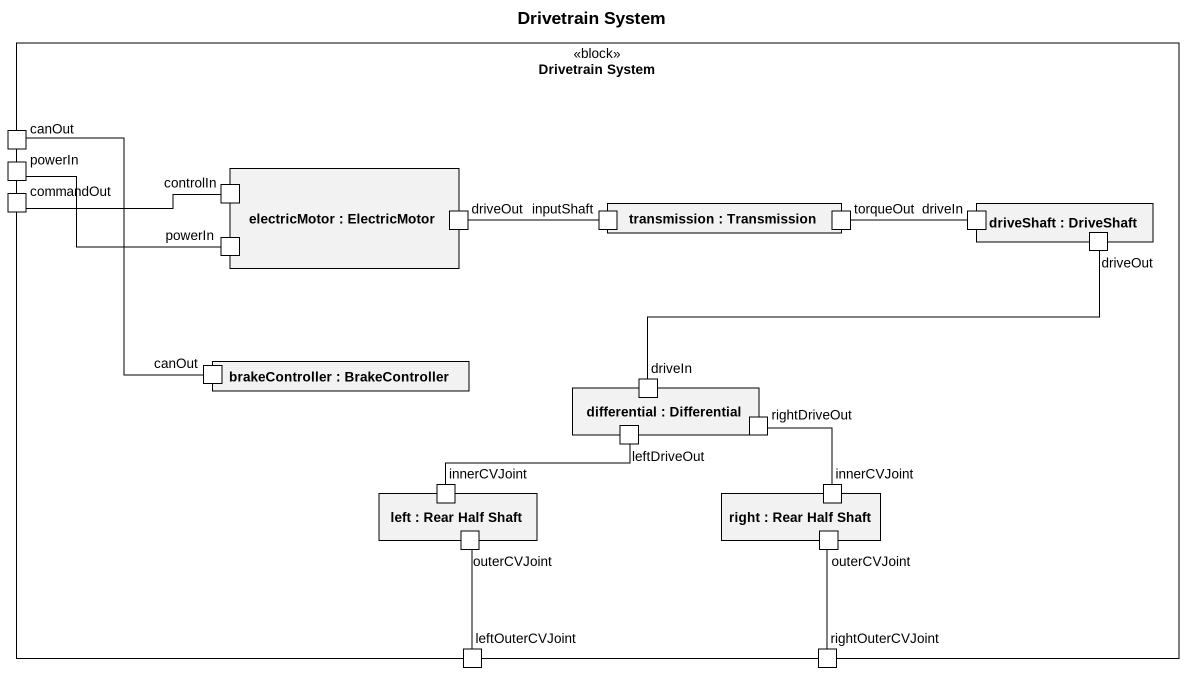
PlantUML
@startuml
title Drivetrain System
rectangle "Drivetrain System" as Drivetrain_System <<block>> {
  port canOut
  port powerIn
  rectangle "electricMotor : ElectricMotor" as electricMotor {
    port controlIn
    port driveOut
    port "powerIn" as powerIn_2
  }
  port commandOut
  rectangle "transmission : Transmission" as transmission {
    port inputShaft
    port torqueOut
  }
  rectangle "driveShaft : DriveShaft" as driveShaft {
    port driveIn
    port "driveOut" as driveOut_2
  }
  rectangle "brakeController : BrakeController" as brakeController {
    port "canOut" as canOut_2
  }
  rectangle "differential : Differential" as differential {
    port "driveIn" as driveIn_2
    port leftDriveOut
    port rightDriveOut
  }
  rectangle "left : Rear Half Shaft" as left_ {
    port innerCVJoint
    port outerCVJoint
  }
  rectangle "right : Rear Half Shaft" as right_ {
    port "innerCVJoint" as innerCVJoint_2
    port "outerCVJoint" as outerCVJoint_2
  }
  port leftOuterCVJoint
  port rightOuterCVJoint
}
commandOut -right- controlIn
driveOut -right- inputShaft
torqueOut -right- driveIn
driveOut_2 -left- driveIn_2
powerIn_2 -left- powerIn
canOut_2 -up- canOut
leftDriveOut -left- innerCVJoint
rightDriveOut -- innerCVJoint_2
outerCVJoint -- leftOuterCVJoint
outerCVJoint_2 -- rightOuterCVJoint
@enduml
